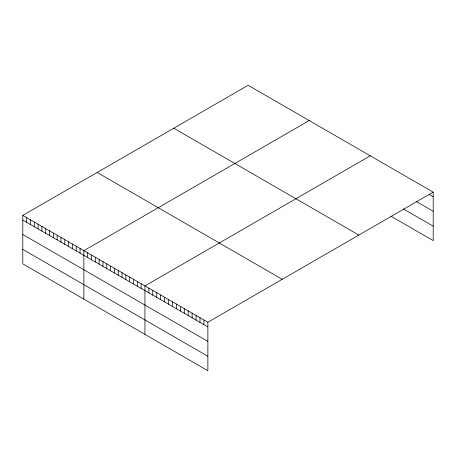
<?xml version="1.0" encoding="UTF-8"?>
<svg xmlns="http://www.w3.org/2000/svg" width="456" height="456" viewBox="0 0 456 456"><rect width="100%" height="100%" fill="white"/><g stroke="black" fill="none" stroke-linecap="round" stroke-linejoin="round"><path stroke-width="0.68" d="M22.8 215.392L207.862 322.238L207.862 370.705L22.8 263.859L22.8 215.392L248.138 85.295L433.2 192.141L433.2 240.608L391.066 216.281M309.208 120.555L83.87 250.652L83.87 299.119M370.278 155.815L144.94 285.912L144.94 334.379M207.862 322.238L433.2 192.141M429.267 194.547L433.2 196.815M416.345 201.535L433.2 211.27M403.423 208.968L433.2 226.159M173.776 128.227L358.838 235.074M97.162 172.459L282.224 279.306M22.8 220.071L207.862 326.912M22.8 234.521L207.862 341.367M22.8 249.409L207.862 356.256M203.929 319.969L203.929 324.643M199.996 317.695L199.996 322.375M196.063 315.427L196.063 320.101M192.13 313.158L192.13 317.832M188.203 310.884L188.203 315.563M184.27 308.615L184.27 313.289M180.337 306.346L180.337 311.02M176.404 304.072L176.404 308.752M172.471 301.804L172.471 306.478M168.538 299.535L168.538 304.209M164.605 297.261L164.605 301.94M160.672 294.992L160.672 299.666M156.739 292.723L156.739 297.397M152.806 290.449L152.806 295.129M148.873 288.181L148.873 292.855M141.126 283.706L141.126 288.386M137.307 281.506L137.307 286.18M133.488 279.3L133.488 283.974M129.675 277.094L129.675 281.774M125.856 274.894L125.856 279.568M122.043 272.688L122.043 277.362M118.224 270.482L118.224 275.162M114.405 268.282L114.405 272.956M110.591 266.076L110.591 270.756M106.772 263.876L106.772 268.55M102.953 261.67L102.953 266.344M99.14 259.464L99.14 264.144M95.321 257.264L95.321 261.938M91.502 255.058L91.502 259.738M87.689 252.858L87.689 257.532M80.056 248.446L80.056 253.126M76.237 246.246L76.237 250.92M72.418 244.04L72.418 248.719M68.605 241.84L68.605 246.514M64.786 239.634L64.786 244.308M60.967 237.428L60.967 242.107M57.154 235.228L57.154 239.902M53.335 233.022L53.335 237.701M49.516 230.816L49.516 235.495M45.703 228.616L45.703 233.29M41.884 226.41L41.884 231.089M38.07 224.209L38.07 228.883M34.251 222.004L34.251 226.678M30.432 219.798L30.432 224.477M26.619 217.597L26.619 222.271"/></g></svg>
